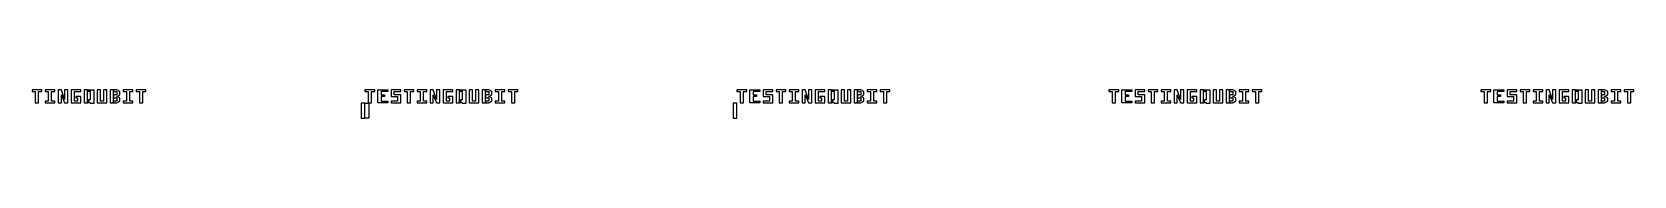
# Model space of a CAD drawing. Extents: x -19750 to 13082, y -13175 to 15275.
# Drawn here: x 4210 to 12822, y -6628 to -6475 of the extents above; entities that cross this region are included whole.
import ezdxf

# ---------------------------------------------------------------- set-up
doc = ezdxf.new("R2010")
doc.units = 0
doc.layers.add('GAP', color=1, linetype='continuous')

# ---------------------------------------------------------------- blocks, each defined once
blk = doc.blocks.new('C1IGAP')
at = {"layer": 'GAP'}
for points in [[(6027.5, 6430), (6045, 6430), (6045, 6491.2), (6062.5, 6491.2), (6062.5, 6500), (6010, 6500), (6010, 6491.2), (6027.5, 6491.2), (6027.5, 6430), (6027.5, 6430)], [(6080, 6430), (6132.5, 6430), (6132.5, 6438.8), (6115, 6438.8), (6115, 6491.2), (6132.5, 6491.2), (6132.5, 6500), (6080, 6500), (6080, 6491.2), (6097.5, 6491.2), (6097.5, 6438.8), (6080, 6438.8), (6080, 6430), (6080, 6430)], [(6150, 6430), (6167.5, 6430), (6167.5, 6473.8), (6185, 6430), (6202.5, 6430), (6202.5, 6500), (6185, 6500), (6185, 6447.5), (6167.5, 6500), (6150, 6500), (6150, 6430), (6150, 6430)], [(6220, 6430), (6272.5, 6430), (6272.5, 6465), (6246.2, 6465), (6246.2, 6456.2), (6255, 6456.2), (6255, 6438.8), (6237.5, 6438.8), (6237.5, 6491.2), (6272.5, 6491.2), (6272.5, 6500), (6220, 6500), (6220, 6430), (6220, 6430)], [(6290, 6430), (6307.5, 6430), (6307.5, 6500), (6290, 6500), (6290, 6430)], [(6307.5, 6438.8), (6316.2, 6438.8), (6316.2, 6447.5), (6325, 6447.5), (6325, 6491.2), (6307.5, 6491.2), (6307.5, 6500), (6342.5, 6500), (6342.5, 6425.6), (6325, 6425.6), (6325, 6430), (6307.5, 6430), (6307.5, 6438.8)], [(6360, 6430), (6412.5, 6430), (6412.5, 6500), (6395, 6500), (6395, 6438.8), (6377.5, 6438.8), (6377.5, 6500), (6360, 6500), (6360, 6430), (6360, 6430)], [(6430, 6430), (6447.5, 6430), (6447.5, 6500), (6430, 6500), (6430, 6430)], [(6447.5, 6430), (6465, 6430), (6482.5, 6438.8), (6482.5, 6456.2), (6465, 6465), (6482.5, 6473.8), (6482.5, 6491.2), (6465, 6500), (6447.5, 6500), (6447.5, 6491.2), (6465, 6491.2), (6465, 6473.8), (6447.5, 6473.8), (6447.5, 6456.2), (6465, 6456.2), (6465, 6438.8), (6447.5, 6438.8), (6447.5, 6430)], [(6500, 6430), (6552.5, 6430), (6552.5, 6438.8), (6535, 6438.8), (6535, 6491.2), (6552.5, 6491.2), (6552.5, 6500), (6500, 6500), (6500, 6491.2), (6517.5, 6491.2), (6517.5, 6438.8), (6500, 6438.8), (6500, 6430), (6500, 6430)], [(6587.5, 6430), (6605, 6430), (6605, 6491.2), (6622.5, 6491.2), (6622.5, 6500), (6570, 6500), (6570, 6491.2), (6587.5, 6491.2), (6587.5, 6430), (6587.5, 6430)]]:
    blk.add_lwpolyline(points, dxfattribs=at)
blk = doc.blocks.new('C1JGAP')
at = {"layer": 'GAP'}
for points in [[(5817.5, 6430), (5835, 6430), (5835, 6491.2), (5852.5, 6491.2), (5852.5, 6500), (5800, 6500), (5800, 6491.2), (5817.5, 6491.2), (5817.5, 6430), (5817.5, 6430)], [(5870, 6430), (5870, 6500), (5922.5, 6500), (5922.5, 6491.2), (5887.5, 6491.2), (5887.5, 6473.8), (5905, 6473.8), (5905, 6465), (5887.5, 6465), (5887.5, 6438.8), (5922.5, 6438.8), (5922.5, 6430), (5870, 6430), (5870, 6430)], [(5940, 6430), (5992.5, 6430), (5992.5, 6473.8), (5957.5, 6473.8), (5957.5, 6491.2), (5992.5, 6491.2), (5992.5, 6500), (5940, 6500), (5940, 6465), (5975, 6465), (5975, 6438.8), (5940, 6438.8), (5940, 6430), (5940, 6430)], [(6027.5, 6430), (6045, 6430), (6045, 6491.2), (6062.5, 6491.2), (6062.5, 6500), (6010, 6500), (6010, 6491.2), (6027.5, 6491.2), (6027.5, 6430), (6027.5, 6430)], [(6080, 6430), (6132.5, 6430), (6132.5, 6438.8), (6115, 6438.8), (6115, 6491.2), (6132.5, 6491.2), (6132.5, 6500), (6080, 6500), (6080, 6491.2), (6097.5, 6491.2), (6097.5, 6438.8), (6080, 6438.8), (6080, 6430), (6080, 6430)], [(6150, 6430), (6167.5, 6430), (6167.5, 6473.8), (6185, 6430), (6202.5, 6430), (6202.5, 6500), (6185, 6500), (6185, 6447.5), (6167.5, 6500), (6150, 6500), (6150, 6430), (6150, 6430)], [(6220, 6430), (6272.5, 6430), (6272.5, 6465), (6246.2, 6465), (6246.2, 6456.2), (6255, 6456.2), (6255, 6438.8), (6237.5, 6438.8), (6237.5, 6491.2), (6272.5, 6491.2), (6272.5, 6500), (6220, 6500), (6220, 6430), (6220, 6430)], [(6290, 6430), (6307.5, 6430), (6307.5, 6500), (6290, 6500), (6290, 6430)], [(6307.5, 6438.8), (6316.2, 6438.8), (6316.2, 6447.5), (6325, 6447.5), (6325, 6491.2), (6307.5, 6491.2), (6307.5, 6500), (6342.5, 6500), (6342.5, 6425.6), (6325, 6425.6), (6325, 6430), (6307.5, 6430), (6307.5, 6438.8)], [(6360, 6430), (6412.5, 6430), (6412.5, 6500), (6395, 6500), (6395, 6438.8), (6377.5, 6438.8), (6377.5, 6500), (6360, 6500), (6360, 6430), (6360, 6430)], [(6430, 6430), (6447.5, 6430), (6447.5, 6500), (6430, 6500), (6430, 6430)], [(6447.5, 6430), (6465, 6430), (6482.5, 6438.8), (6482.5, 6456.2), (6465, 6465), (6482.5, 6473.8), (6482.5, 6491.2), (6465, 6500), (6447.5, 6500), (6447.5, 6491.2), (6465, 6491.2), (6465, 6473.8), (6447.5, 6473.8), (6447.5, 6456.2), (6465, 6456.2), (6465, 6438.8), (6447.5, 6438.8), (6447.5, 6430)], [(6500, 6430), (6552.5, 6430), (6552.5, 6438.8), (6535, 6438.8), (6535, 6491.2), (6552.5, 6491.2), (6552.5, 6500), (6500, 6500), (6500, 6491.2), (6517.5, 6491.2), (6517.5, 6438.8), (6500, 6438.8), (6500, 6430), (6500, 6430)], [(6587.5, 6430), (6605, 6430), (6605, 6491.2), (6622.5, 6491.2), (6622.5, 6500), (6570, 6500), (6570, 6491.2), (6587.5, 6491.2), (6587.5, 6430), (6587.5, 6430)]]:
    blk.add_lwpolyline(points, dxfattribs=at)
blk = doc.blocks.new('C1KGAP')
at = {"layer": 'GAP'}
for points in [[(5817.5, 6430), (5835, 6430), (5835, 6491.2), (5852.5, 6491.2), (5852.5, 6500), (5800, 6500), (5800, 6491.2), (5817.5, 6491.2), (5817.5, 6430), (5817.5, 6430)], [(5870, 6430), (5870, 6500), (5922.5, 6500), (5922.5, 6491.2), (5887.5, 6491.2), (5887.5, 6473.8), (5905, 6473.8), (5905, 6465), (5887.5, 6465), (5887.5, 6438.8), (5922.5, 6438.8), (5922.5, 6430), (5870, 6430), (5870, 6430)], [(5940, 6430), (5992.5, 6430), (5992.5, 6473.8), (5957.5, 6473.8), (5957.5, 6491.2), (5992.5, 6491.2), (5992.5, 6500), (5940, 6500), (5940, 6465), (5975, 6465), (5975, 6438.8), (5940, 6438.8), (5940, 6430), (5940, 6430)], [(6027.5, 6430), (6045, 6430), (6045, 6491.2), (6062.5, 6491.2), (6062.5, 6500), (6010, 6500), (6010, 6491.2), (6027.5, 6491.2), (6027.5, 6430), (6027.5, 6430)], [(6080, 6430), (6132.5, 6430), (6132.5, 6438.8), (6115, 6438.8), (6115, 6491.2), (6132.5, 6491.2), (6132.5, 6500), (6080, 6500), (6080, 6491.2), (6097.5, 6491.2), (6097.5, 6438.8), (6080, 6438.8), (6080, 6430), (6080, 6430)], [(6150, 6430), (6167.5, 6430), (6167.5, 6473.8), (6185, 6430), (6202.5, 6430), (6202.5, 6500), (6185, 6500), (6185, 6447.5), (6167.5, 6500), (6150, 6500), (6150, 6430), (6150, 6430)], [(6220, 6430), (6272.5, 6430), (6272.5, 6465), (6246.2, 6465), (6246.2, 6456.2), (6255, 6456.2), (6255, 6438.8), (6237.5, 6438.8), (6237.5, 6491.2), (6272.5, 6491.2), (6272.5, 6500), (6220, 6500), (6220, 6430), (6220, 6430)], [(6290, 6430), (6307.5, 6430), (6307.5, 6500), (6290, 6500), (6290, 6430)], [(6307.5, 6438.8), (6316.2, 6438.8), (6316.2, 6447.5), (6325, 6447.5), (6325, 6491.2), (6307.5, 6491.2), (6307.5, 6500), (6342.5, 6500), (6342.5, 6425.6), (6325, 6425.6), (6325, 6430), (6307.5, 6430), (6307.5, 6438.8)], [(6360, 6430), (6412.5, 6430), (6412.5, 6500), (6395, 6500), (6395, 6438.8), (6377.5, 6438.8), (6377.5, 6500), (6360, 6500), (6360, 6430), (6360, 6430)], [(6430, 6430), (6447.5, 6430), (6447.5, 6500), (6430, 6500), (6430, 6430)], [(6447.5, 6430), (6465, 6430), (6482.5, 6438.8), (6482.5, 6456.2), (6465, 6465), (6482.5, 6473.8), (6482.5, 6491.2), (6465, 6500), (6447.5, 6500), (6447.5, 6491.2), (6465, 6491.2), (6465, 6473.8), (6447.5, 6473.8), (6447.5, 6456.2), (6465, 6456.2), (6465, 6438.8), (6447.5, 6438.8), (6447.5, 6430)], [(6500, 6430), (6552.5, 6430), (6552.5, 6438.8), (6535, 6438.8), (6535, 6491.2), (6552.5, 6491.2), (6552.5, 6500), (6500, 6500), (6500, 6491.2), (6517.5, 6491.2), (6517.5, 6438.8), (6500, 6438.8), (6500, 6430), (6500, 6430)], [(6587.5, 6430), (6605, 6430), (6605, 6491.2), (6622.5, 6491.2), (6622.5, 6500), (6570, 6500), (6570, 6491.2), (6587.5, 6491.2), (6587.5, 6430), (6587.5, 6430)]]:
    blk.add_lwpolyline(points, dxfattribs=at)
blk = doc.blocks.new('C1L')
at = {"layer": 'GAP'}
blk.add_lwpolyline([(1800, 6347.5), (1800, 6427.5), (1780, 6427.5), (1780, 6347.5), (1800, 6347.5)], dxfattribs=at)
blk = doc.blocks.new('C1LGAP')
at = {"layer": 'GAP'}
for points in [[(5817.5, 6430), (5835, 6430), (5835, 6491.2), (5852.5, 6491.2), (5852.5, 6500), (5800, 6500), (5800, 6491.2), (5817.5, 6491.2), (5817.5, 6430), (5817.5, 6430)], [(5870, 6430), (5870, 6500), (5922.5, 6500), (5922.5, 6491.2), (5887.5, 6491.2), (5887.5, 6473.8), (5905, 6473.8), (5905, 6465), (5887.5, 6465), (5887.5, 6438.8), (5922.5, 6438.8), (5922.5, 6430), (5870, 6430), (5870, 6430)], [(5940, 6430), (5992.5, 6430), (5992.5, 6473.8), (5957.5, 6473.8), (5957.5, 6491.2), (5992.5, 6491.2), (5992.5, 6500), (5940, 6500), (5940, 6465), (5975, 6465), (5975, 6438.8), (5940, 6438.8), (5940, 6430), (5940, 6430)], [(6027.5, 6430), (6045, 6430), (6045, 6491.2), (6062.5, 6491.2), (6062.5, 6500), (6010, 6500), (6010, 6491.2), (6027.5, 6491.2), (6027.5, 6430), (6027.5, 6430)], [(6080, 6430), (6132.5, 6430), (6132.5, 6438.8), (6115, 6438.8), (6115, 6491.2), (6132.5, 6491.2), (6132.5, 6500), (6080, 6500), (6080, 6491.2), (6097.5, 6491.2), (6097.5, 6438.8), (6080, 6438.8), (6080, 6430), (6080, 6430)], [(6150, 6430), (6167.5, 6430), (6167.5, 6473.8), (6185, 6430), (6202.5, 6430), (6202.5, 6500), (6185, 6500), (6185, 6447.5), (6167.5, 6500), (6150, 6500), (6150, 6430), (6150, 6430)], [(6220, 6430), (6272.5, 6430), (6272.5, 6465), (6246.2, 6465), (6246.2, 6456.2), (6255, 6456.2), (6255, 6438.8), (6237.5, 6438.8), (6237.5, 6491.2), (6272.5, 6491.2), (6272.5, 6500), (6220, 6500), (6220, 6430), (6220, 6430)], [(6290, 6430), (6307.5, 6430), (6307.5, 6500), (6290, 6500), (6290, 6430)], [(6307.5, 6438.8), (6316.2, 6438.8), (6316.2, 6447.5), (6325, 6447.5), (6325, 6491.2), (6307.5, 6491.2), (6307.5, 6500), (6342.5, 6500), (6342.5, 6425.6), (6325, 6425.6), (6325, 6430), (6307.5, 6430), (6307.5, 6438.8)], [(6360, 6430), (6412.5, 6430), (6412.5, 6500), (6395, 6500), (6395, 6438.8), (6377.5, 6438.8), (6377.5, 6500), (6360, 6500), (6360, 6430), (6360, 6430)], [(6430, 6430), (6447.5, 6430), (6447.5, 6500), (6430, 6500), (6430, 6430)], [(6447.5, 6430), (6465, 6430), (6482.5, 6438.8), (6482.5, 6456.2), (6465, 6465), (6482.5, 6473.8), (6482.5, 6491.2), (6465, 6500), (6447.5, 6500), (6447.5, 6491.2), (6465, 6491.2), (6465, 6473.8), (6447.5, 6473.8), (6447.5, 6456.2), (6465, 6456.2), (6465, 6438.8), (6447.5, 6438.8), (6447.5, 6430)], [(6500, 6430), (6552.5, 6430), (6552.5, 6438.8), (6535, 6438.8), (6535, 6491.2), (6552.5, 6491.2), (6552.5, 6500), (6500, 6500), (6500, 6491.2), (6517.5, 6491.2), (6517.5, 6438.8), (6500, 6438.8), (6500, 6430), (6500, 6430)], [(6587.5, 6430), (6605, 6430), (6605, 6491.2), (6622.5, 6491.2), (6622.5, 6500), (6570, 6500), (6570, 6491.2), (6587.5, 6491.2), (6587.5, 6430), (6587.5, 6430)]]:
    blk.add_lwpolyline(points, dxfattribs=at)
blk = doc.blocks.new('C1M')
at = {"layer": 'GAP'}
for points in [[(-200, 6347.5), (-200, 6427.5), (-180, 6427.5), (-180, 6347.5), (-200, 6347.5)], [(1800, 6347.5), (1800, 6427.5), (1780, 6427.5), (1780, 6347.5), (1800, 6347.5)]]:
    blk.add_lwpolyline(points, dxfattribs=at)
blk = doc.blocks.new('C1MGAP')
at = {"layer": 'GAP'}
for points in [[(5817.5, 6430), (5835, 6430), (5835, 6491.2), (5852.5, 6491.2), (5852.5, 6500), (5800, 6500), (5800, 6491.2), (5817.5, 6491.2), (5817.5, 6430), (5817.5, 6430)], [(5870, 6430), (5870, 6500), (5922.5, 6500), (5922.5, 6491.2), (5887.5, 6491.2), (5887.5, 6473.8), (5905, 6473.8), (5905, 6465), (5887.5, 6465), (5887.5, 6438.8), (5922.5, 6438.8), (5922.5, 6430), (5870, 6430), (5870, 6430)], [(5940, 6430), (5992.5, 6430), (5992.5, 6473.8), (5957.5, 6473.8), (5957.5, 6491.2), (5992.5, 6491.2), (5992.5, 6500), (5940, 6500), (5940, 6465), (5975, 6465), (5975, 6438.8), (5940, 6438.8), (5940, 6430), (5940, 6430)], [(6027.5, 6430), (6045, 6430), (6045, 6491.2), (6062.5, 6491.2), (6062.5, 6500), (6010, 6500), (6010, 6491.2), (6027.5, 6491.2), (6027.5, 6430), (6027.5, 6430)], [(6080, 6430), (6132.5, 6430), (6132.5, 6438.8), (6115, 6438.8), (6115, 6491.2), (6132.5, 6491.2), (6132.5, 6500), (6080, 6500), (6080, 6491.2), (6097.5, 6491.2), (6097.5, 6438.8), (6080, 6438.8), (6080, 6430), (6080, 6430)], [(6150, 6430), (6167.5, 6430), (6167.5, 6473.8), (6185, 6430), (6202.5, 6430), (6202.5, 6500), (6185, 6500), (6185, 6447.5), (6167.5, 6500), (6150, 6500), (6150, 6430), (6150, 6430)], [(6220, 6430), (6272.5, 6430), (6272.5, 6465), (6246.2, 6465), (6246.2, 6456.2), (6255, 6456.2), (6255, 6438.8), (6237.5, 6438.8), (6237.5, 6491.2), (6272.5, 6491.2), (6272.5, 6500), (6220, 6500), (6220, 6430), (6220, 6430)], [(6290, 6430), (6307.5, 6430), (6307.5, 6500), (6290, 6500), (6290, 6430)], [(6307.5, 6438.8), (6316.2, 6438.8), (6316.2, 6447.5), (6325, 6447.5), (6325, 6491.2), (6307.5, 6491.2), (6307.5, 6500), (6342.5, 6500), (6342.5, 6425.6), (6325, 6425.6), (6325, 6430), (6307.5, 6430), (6307.5, 6438.8)], [(6360, 6430), (6412.5, 6430), (6412.5, 6500), (6395, 6500), (6395, 6438.8), (6377.5, 6438.8), (6377.5, 6500), (6360, 6500), (6360, 6430), (6360, 6430)], [(6430, 6430), (6447.5, 6430), (6447.5, 6500), (6430, 6500), (6430, 6430)], [(6447.5, 6430), (6465, 6430), (6482.5, 6438.8), (6482.5, 6456.2), (6465, 6465), (6482.5, 6473.8), (6482.5, 6491.2), (6465, 6500), (6447.5, 6500), (6447.5, 6491.2), (6465, 6491.2), (6465, 6473.8), (6447.5, 6473.8), (6447.5, 6456.2), (6465, 6456.2), (6465, 6438.8), (6447.5, 6438.8), (6447.5, 6430)], [(6500, 6430), (6552.5, 6430), (6552.5, 6438.8), (6535, 6438.8), (6535, 6491.2), (6552.5, 6491.2), (6552.5, 6500), (6500, 6500), (6500, 6491.2), (6517.5, 6491.2), (6517.5, 6438.8), (6500, 6438.8), (6500, 6430), (6500, 6430)], [(6587.5, 6430), (6605, 6430), (6605, 6491.2), (6622.5, 6491.2), (6622.5, 6500), (6570, 6500), (6570, 6491.2), (6587.5, 6491.2), (6587.5, 6430), (6587.5, 6430)]]:
    blk.add_lwpolyline(points, dxfattribs=at)

msp = doc.modelspace()

# ---------------------------------------------------------------- linework, layer by layer
at = {"layer": 'GAP'}
for points in [[(4227.5, -6545), (4245, -6545), (4245, -6483.75), (4262.5, -6483.75), (4262.5, -6475), (4210, -6475), (4210, -6483.75), (4227.5, -6483.75), (4227.5, -6545), (4227.5, -6545)], [(4280, -6545), (4332.5, -6545), (4332.5, -6536.25), (4315, -6536.25), (4315, -6483.75), (4332.5, -6483.75), (4332.5, -6475), (4280, -6475), (4280, -6483.75), (4297.5, -6483.75), (4297.5, -6536.25), (4280, -6536.25), (4280, -6545), (4280, -6545)], [(4350, -6545), (4367.5, -6545), (4367.5, -6501.25), (4385, -6545), (4402.5, -6545), (4402.5, -6475), (4385, -6475), (4385, -6527.5), (4367.5, -6475), (4350, -6475), (4350, -6545), (4350, -6545)], [(4420, -6545), (4472.5, -6545), (4472.5, -6510), (4446.25, -6510), (4446.25, -6518.75), (4455, -6518.75), (4455, -6536.25), (4437.5, -6536.25), (4437.5, -6483.75), (4472.5, -6483.75), (4472.5, -6475), (4420, -6475), (4420, -6545), (4420, -6545)], [(4490, -6545), (4507.5, -6545), (4507.5, -6475), (4490, -6475), (4490, -6545)], [(4507.5, -6536.25), (4516.25, -6536.25), (4516.25, -6527.5), (4525, -6527.5), (4525, -6483.75), (4507.5, -6483.75), (4507.5, -6475), (4542.5, -6475), (4542.5, -6549.38), (4525, -6549.38), (4525, -6545), (4507.5, -6545), (4507.5, -6536.25)], [(4560, -6545), (4612.5, -6545), (4612.5, -6475), (4595, -6475), (4595, -6536.25), (4577.5, -6536.25), (4577.5, -6475), (4560, -6475), (4560, -6545), (4560, -6545)], [(4630, -6545), (4647.5, -6545), (4647.5, -6475), (4630, -6475), (4630, -6545)], [(4647.5, -6545), (4665, -6545), (4682.5, -6536.25), (4682.5, -6518.75), (4665, -6510), (4682.5, -6501.25), (4682.5, -6483.75), (4665, -6475), (4647.5, -6475), (4647.5, -6483.75), (4665, -6483.75), (4665, -6501.25), (4647.5, -6501.25), (4647.5, -6518.75), (4665, -6518.75), (4665, -6536.25), (4647.5, -6536.25), (4647.5, -6545)], [(4700, -6545), (4752.5, -6545), (4752.5, -6536.25), (4735, -6536.25), (4735, -6483.75), (4752.5, -6483.75), (4752.5, -6475), (4700, -6475), (4700, -6483.75), (4717.5, -6483.75), (4717.5, -6536.25), (4700, -6536.25), (4700, -6545), (4700, -6545)], [(4787.5, -6545), (4805, -6545), (4805, -6483.75), (4822.5, -6483.75), (4822.5, -6475), (4770, -6475), (4770, -6483.75), (4787.5, -6483.75), (4787.5, -6545), (4787.5, -6545)], [(6017.5, -6545), (6035, -6545), (6035, -6483.75), (6052.5, -6483.75), (6052.5, -6475), (6000, -6475), (6000, -6483.75), (6017.5, -6483.75), (6017.5, -6545), (6017.5, -6545)], [(6070, -6545), (6070, -6475), (6122.5, -6475), (6122.5, -6483.75), (6087.5, -6483.75), (6087.5, -6501.25), (6105, -6501.25), (6105, -6510), (6087.5, -6510), (6087.5, -6536.25), (6122.5, -6536.25), (6122.5, -6545), (6070, -6545), (6070, -6545)], [(6140, -6545), (6192.5, -6545), (6192.5, -6501.25), (6157.5, -6501.25), (6157.5, -6483.75), (6192.5, -6483.75), (6192.5, -6475), (6140, -6475), (6140, -6510), (6175, -6510), (6175, -6536.25), (6140, -6536.25), (6140, -6545), (6140, -6545)], [(6227.5, -6545), (6245, -6545), (6245, -6483.75), (6262.5, -6483.75), (6262.5, -6475), (6210, -6475), (6210, -6483.75), (6227.5, -6483.75), (6227.5, -6545), (6227.5, -6545)], [(6280, -6545), (6332.5, -6545), (6332.5, -6536.25), (6315, -6536.25), (6315, -6483.75), (6332.5, -6483.75), (6332.5, -6475), (6280, -6475), (6280, -6483.75), (6297.5, -6483.75), (6297.5, -6536.25), (6280, -6536.25), (6280, -6545), (6280, -6545)], [(6350, -6545), (6367.5, -6545), (6367.5, -6501.25), (6385, -6545), (6402.5, -6545), (6402.5, -6475), (6385, -6475), (6385, -6527.5), (6367.5, -6475), (6350, -6475), (6350, -6545), (6350, -6545)], [(6420, -6545), (6472.5, -6545), (6472.5, -6510), (6446.25, -6510), (6446.25, -6518.75), (6455, -6518.75), (6455, -6536.25), (6437.5, -6536.25), (6437.5, -6483.75), (6472.5, -6483.75), (6472.5, -6475), (6420, -6475), (6420, -6545), (6420, -6545)], [(6490, -6545), (6507.5, -6545), (6507.5, -6475), (6490, -6475), (6490, -6545)], [(6507.5, -6536.25), (6516.25, -6536.25), (6516.25, -6527.5), (6525, -6527.5), (6525, -6483.75), (6507.5, -6483.75), (6507.5, -6475), (6542.5, -6475), (6542.5, -6549.38), (6525, -6549.38), (6525, -6545), (6507.5, -6545), (6507.5, -6536.25)], [(6560, -6545), (6612.5, -6545), (6612.5, -6475), (6595, -6475), (6595, -6536.25), (6577.5, -6536.25), (6577.5, -6475), (6560, -6475), (6560, -6545), (6560, -6545)], [(6630, -6545), (6647.5, -6545), (6647.5, -6475), (6630, -6475), (6630, -6545)], [(6647.5, -6545), (6665, -6545), (6682.5, -6536.25), (6682.5, -6518.75), (6665, -6510), (6682.5, -6501.25), (6682.5, -6483.75), (6665, -6475), (6647.5, -6475), (6647.5, -6483.75), (6665, -6483.75), (6665, -6501.25), (6647.5, -6501.25), (6647.5, -6518.75), (6665, -6518.75), (6665, -6536.25), (6647.5, -6536.25), (6647.5, -6545)], [(6700, -6545), (6752.5, -6545), (6752.5, -6536.25), (6735, -6536.25), (6735, -6483.75), (6752.5, -6483.75), (6752.5, -6475), (6700, -6475), (6700, -6483.75), (6717.5, -6483.75), (6717.5, -6536.25), (6700, -6536.25), (6700, -6545), (6700, -6545)], [(6787.5, -6545), (6805, -6545), (6805, -6483.75), (6822.5, -6483.75), (6822.5, -6475), (6770, -6475), (6770, -6483.75), (6787.5, -6483.75), (6787.5, -6545), (6787.5, -6545)], [(8017.5, -6545), (8035, -6545), (8035, -6483.75), (8052.5, -6483.75), (8052.5, -6475), (8000, -6475), (8000, -6483.75), (8017.5, -6483.75), (8017.5, -6545), (8017.5, -6545)], [(8070, -6545), (8070, -6475), (8122.5, -6475), (8122.5, -6483.75), (8087.5, -6483.75), (8087.5, -6501.25), (8105, -6501.25), (8105, -6510), (8087.5, -6510), (8087.5, -6536.25), (8122.5, -6536.25), (8122.5, -6545), (8070, -6545), (8070, -6545)], [(8140, -6545), (8192.5, -6545), (8192.5, -6501.25), (8157.5, -6501.25), (8157.5, -6483.75), (8192.5, -6483.75), (8192.5, -6475), (8140, -6475), (8140, -6510), (8175, -6510), (8175, -6536.25), (8140, -6536.25), (8140, -6545), (8140, -6545)], [(8227.5, -6545), (8245, -6545), (8245, -6483.75), (8262.5, -6483.75), (8262.5, -6475), (8210, -6475), (8210, -6483.75), (8227.5, -6483.75), (8227.5, -6545), (8227.5, -6545)], [(8280, -6545), (8332.5, -6545), (8332.5, -6536.25), (8315, -6536.25), (8315, -6483.75), (8332.5, -6483.75), (8332.5, -6475), (8280, -6475), (8280, -6483.75), (8297.5, -6483.75), (8297.5, -6536.25), (8280, -6536.25), (8280, -6545), (8280, -6545)], [(8350, -6545), (8367.5, -6545), (8367.5, -6501.25), (8385, -6545), (8402.5, -6545), (8402.5, -6475), (8385, -6475), (8385, -6527.5), (8367.5, -6475), (8350, -6475), (8350, -6545), (8350, -6545)], [(8420, -6545), (8472.5, -6545), (8472.5, -6510), (8446.25, -6510), (8446.25, -6518.75), (8455, -6518.75), (8455, -6536.25), (8437.5, -6536.25), (8437.5, -6483.75), (8472.5, -6483.75), (8472.5, -6475), (8420, -6475), (8420, -6545), (8420, -6545)], [(8490, -6545), (8507.5, -6545), (8507.5, -6475), (8490, -6475), (8490, -6545)], [(8507.5, -6536.25), (8516.25, -6536.25), (8516.25, -6527.5), (8525, -6527.5), (8525, -6483.75), (8507.5, -6483.75), (8507.5, -6475), (8542.5, -6475), (8542.5, -6549.38), (8525, -6549.38), (8525, -6545), (8507.5, -6545), (8507.5, -6536.25)], [(8560, -6545), (8612.5, -6545), (8612.5, -6475), (8595, -6475), (8595, -6536.25), (8577.5, -6536.25), (8577.5, -6475), (8560, -6475), (8560, -6545), (8560, -6545)], [(8630, -6545), (8647.5, -6545), (8647.5, -6475), (8630, -6475), (8630, -6545)], [(8647.5, -6545), (8665, -6545), (8682.5, -6536.25), (8682.5, -6518.75), (8665, -6510), (8682.5, -6501.25), (8682.5, -6483.75), (8665, -6475), (8647.5, -6475), (8647.5, -6483.75), (8665, -6483.75), (8665, -6501.25), (8647.5, -6501.25), (8647.5, -6518.75), (8665, -6518.75), (8665, -6536.25), (8647.5, -6536.25), (8647.5, -6545)], [(8700, -6545), (8752.5, -6545), (8752.5, -6536.25), (8735, -6536.25), (8735, -6483.75), (8752.5, -6483.75), (8752.5, -6475), (8700, -6475), (8700, -6483.75), (8717.5, -6483.75), (8717.5, -6536.25), (8700, -6536.25), (8700, -6545), (8700, -6545)], [(8787.5, -6545), (8805, -6545), (8805, -6483.75), (8822.5, -6483.75), (8822.5, -6475), (8770, -6475), (8770, -6483.75), (8787.5, -6483.75), (8787.5, -6545), (8787.5, -6545)], [(10017.5, -6545), (10035, -6545), (10035, -6483.75), (10052.5, -6483.75), (10052.5, -6475), (10000, -6475), (10000, -6483.75), (10017.5, -6483.75), (10017.5, -6545), (10017.5, -6545)], [(10070, -6545), (10070, -6475), (10122.5, -6475), (10122.5, -6483.75), (10087.5, -6483.75), (10087.5, -6501.25), (10105, -6501.25), (10105, -6510), (10087.5, -6510), (10087.5, -6536.25), (10122.5, -6536.25), (10122.5, -6545), (10070, -6545), (10070, -6545)], [(10140, -6545), (10192.5, -6545), (10192.5, -6501.25), (10157.5, -6501.25), (10157.5, -6483.75), (10192.5, -6483.75), (10192.5, -6475), (10140, -6475), (10140, -6510), (10175, -6510), (10175, -6536.25), (10140, -6536.25), (10140, -6545), (10140, -6545)], [(10227.5, -6545), (10245, -6545), (10245, -6483.75), (10262.5, -6483.75), (10262.5, -6475), (10210, -6475), (10210, -6483.75), (10227.5, -6483.75), (10227.5, -6545), (10227.5, -6545)], [(10280, -6545), (10332.5, -6545), (10332.5, -6536.25), (10315, -6536.25), (10315, -6483.75), (10332.5, -6483.75), (10332.5, -6475), (10280, -6475), (10280, -6483.75), (10297.5, -6483.75), (10297.5, -6536.25), (10280, -6536.25), (10280, -6545), (10280, -6545)], [(10350, -6545), (10367.5, -6545), (10367.5, -6501.25), (10385, -6545), (10402.5, -6545), (10402.5, -6475), (10385, -6475), (10385, -6527.5), (10367.5, -6475), (10350, -6475), (10350, -6545), (10350, -6545)], [(10420, -6545), (10472.5, -6545), (10472.5, -6510), (10446.25, -6510), (10446.25, -6518.75), (10455, -6518.75), (10455, -6536.25), (10437.5, -6536.25), (10437.5, -6483.75), (10472.5, -6483.75), (10472.5, -6475), (10420, -6475), (10420, -6545), (10420, -6545)], [(10490, -6545), (10507.5, -6545), (10507.5, -6475), (10490, -6475), (10490, -6545)], [(10507.5, -6536.25), (10516.25, -6536.25), (10516.25, -6527.5), (10525, -6527.5), (10525, -6483.75), (10507.5, -6483.75), (10507.5, -6475), (10542.5, -6475), (10542.5, -6549.38), (10525, -6549.38), (10525, -6545), (10507.5, -6545), (10507.5, -6536.25)], [(10560, -6545), (10612.5, -6545), (10612.5, -6475), (10595, -6475), (10595, -6536.25), (10577.5, -6536.25), (10577.5, -6475), (10560, -6475), (10560, -6545), (10560, -6545)], [(10630, -6545), (10647.5, -6545), (10647.5, -6475), (10630, -6475), (10630, -6545)], [(10647.5, -6545), (10665, -6545), (10682.5, -6536.25), (10682.5, -6518.75), (10665, -6510), (10682.5, -6501.25), (10682.5, -6483.75), (10665, -6475), (10647.5, -6475), (10647.5, -6483.75), (10665, -6483.75), (10665, -6501.25), (10647.5, -6501.25), (10647.5, -6518.75), (10665, -6518.75), (10665, -6536.25), (10647.5, -6536.25), (10647.5, -6545)], [(10700, -6545), (10752.5, -6545), (10752.5, -6536.25), (10735, -6536.25), (10735, -6483.75), (10752.5, -6483.75), (10752.5, -6475), (10700, -6475), (10700, -6483.75), (10717.5, -6483.75), (10717.5, -6536.25), (10700, -6536.25), (10700, -6545), (10700, -6545)], [(10787.5, -6545), (10805, -6545), (10805, -6483.75), (10822.5, -6483.75), (10822.5, -6475), (10770, -6475), (10770, -6483.75), (10787.5, -6483.75), (10787.5, -6545), (10787.5, -6545)], [(12017.5, -6545), (12035, -6545), (12035, -6483.75), (12052.5, -6483.75), (12052.5, -6475), (12000, -6475), (12000, -6483.75), (12017.5, -6483.75), (12017.5, -6545), (12017.5, -6545)], [(12070, -6545), (12070, -6475), (12122.5, -6475), (12122.5, -6483.75), (12087.5, -6483.75), (12087.5, -6501.25), (12105, -6501.25), (12105, -6510), (12087.5, -6510), (12087.5, -6536.25), (12122.5, -6536.25), (12122.5, -6545), (12070, -6545), (12070, -6545)], [(12140, -6545), (12192.5, -6545), (12192.5, -6501.25), (12157.5, -6501.25), (12157.5, -6483.75), (12192.5, -6483.75), (12192.5, -6475), (12140, -6475), (12140, -6510), (12175, -6510), (12175, -6536.25), (12140, -6536.25), (12140, -6545), (12140, -6545)], [(12227.5, -6545), (12245, -6545), (12245, -6483.75), (12262.5, -6483.75), (12262.5, -6475), (12210, -6475), (12210, -6483.75), (12227.5, -6483.75), (12227.5, -6545), (12227.5, -6545)], [(12280, -6545), (12332.5, -6545), (12332.5, -6536.25), (12315, -6536.25), (12315, -6483.75), (12332.5, -6483.75), (12332.5, -6475), (12280, -6475), (12280, -6483.75), (12297.5, -6483.75), (12297.5, -6536.25), (12280, -6536.25), (12280, -6545), (12280, -6545)], [(12350, -6545), (12367.5, -6545), (12367.5, -6501.25), (12385, -6545), (12402.5, -6545), (12402.5, -6475), (12385, -6475), (12385, -6527.5), (12367.5, -6475), (12350, -6475), (12350, -6545), (12350, -6545)], [(12420, -6545), (12472.5, -6545), (12472.5, -6510), (12446.25, -6510), (12446.25, -6518.75), (12455, -6518.75), (12455, -6536.25), (12437.5, -6536.25), (12437.5, -6483.75), (12472.5, -6483.75), (12472.5, -6475), (12420, -6475), (12420, -6545), (12420, -6545)], [(12490, -6545), (12507.5, -6545), (12507.5, -6475), (12490, -6475), (12490, -6545)], [(12507.5, -6536.25), (12516.25, -6536.25), (12516.25, -6527.5), (12525, -6527.5), (12525, -6483.75), (12507.5, -6483.75), (12507.5, -6475), (12542.5, -6475), (12542.5, -6549.38), (12525, -6549.38), (12525, -6545), (12507.5, -6545), (12507.5, -6536.25)], [(12560, -6545), (12612.5, -6545), (12612.5, -6475), (12595, -6475), (12595, -6536.25), (12577.5, -6536.25), (12577.5, -6475), (12560, -6475), (12560, -6545), (12560, -6545)], [(12630, -6545), (12647.5, -6545), (12647.5, -6475), (12630, -6475), (12630, -6545)], [(12647.5, -6545), (12665, -6545), (12682.5, -6536.25), (12682.5, -6518.75), (12665, -6510), (12682.5, -6501.25), (12682.5, -6483.75), (12665, -6475), (12647.5, -6475), (12647.5, -6483.75), (12665, -6483.75), (12665, -6501.25), (12647.5, -6501.25), (12647.5, -6518.75), (12665, -6518.75), (12665, -6536.25), (12647.5, -6536.25), (12647.5, -6545)], [(12700, -6545), (12752.5, -6545), (12752.5, -6536.25), (12735, -6536.25), (12735, -6483.75), (12752.5, -6483.75), (12752.5, -6475), (12700, -6475), (12700, -6483.75), (12717.5, -6483.75), (12717.5, -6536.25), (12700, -6536.25), (12700, -6545), (12700, -6545)], [(12787.5, -6545), (12805, -6545), (12805, -6483.75), (12822.5, -6483.75), (12822.5, -6475), (12770, -6475), (12770, -6483.75), (12787.5, -6483.75), (12787.5, -6545), (12787.5, -6545)]]:
    msp.add_lwpolyline(points, dxfattribs=at)

# ---------------------------------------------------------------- block references
for name, p in [('C1L', (4200, -12975)), ('C1M', (6200, -12975))]:
    msp.add_blockref(name, p)
for name, p in [('C1IGAP', (-1800, -12975)), ('C1JGAP', (200, -12975)), ('C1KGAP', (2200, -12975)), ('C1LGAP', (4200, -12975)), ('C1MGAP', (6200, -12975))]:
    msp.add_blockref(name, p, dxfattribs=at)

doc.saveas('drawing.dxf')
